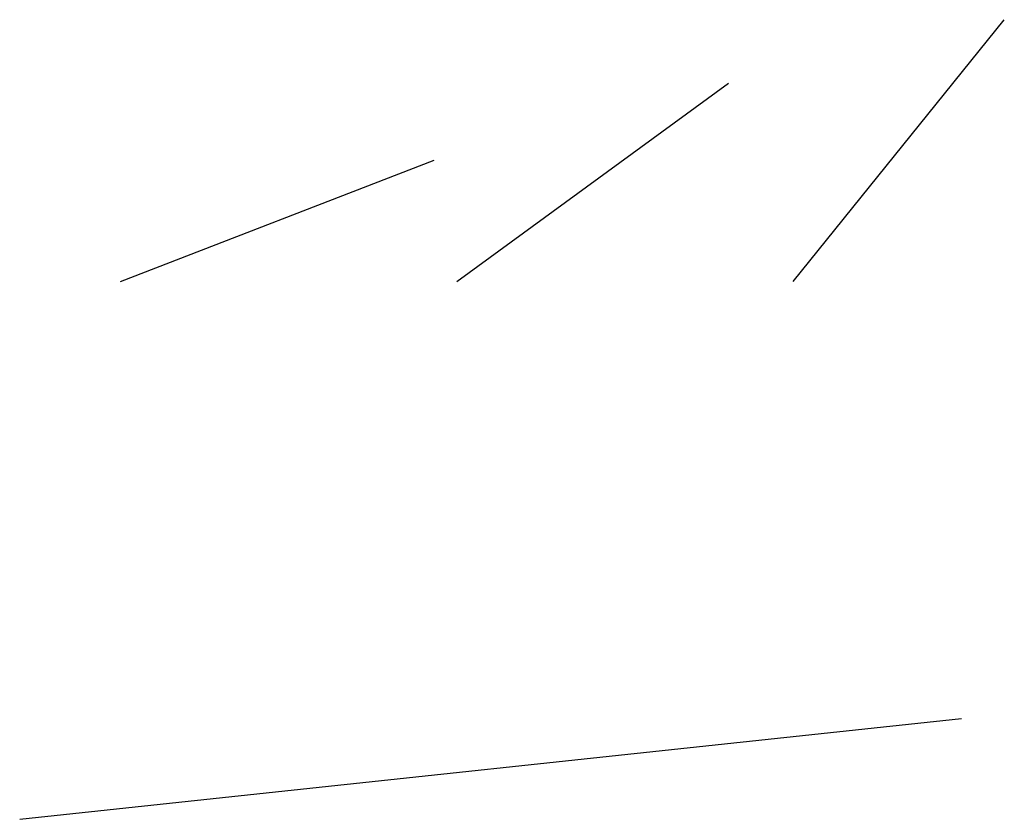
# Model space of a CAD drawing. Header units: millimetres. Extents: x 7 to 36.3, y 4 to 27.8.
import ezdxf

# ---------------------------------------------------------------- set-up
doc = ezdxf.new("R2010")
doc.units = ezdxf.units.MM
doc.layers.get('0').update_dxf_attribs({"lineweight": 25, "true_color": 0xffffff})

msp = doc.modelspace()

# ---------------------------------------------------------------- linework, layer by layer
for p, q in [((30, 20), (36.278, 27.784)), ((20, 20), (28.078, 25.894)), ((10, 20), (19.329, 23.602)), ((7, 4), (35, 7))]:
    msp.add_line(p, q)

doc.saveas('drawing.dxf')
